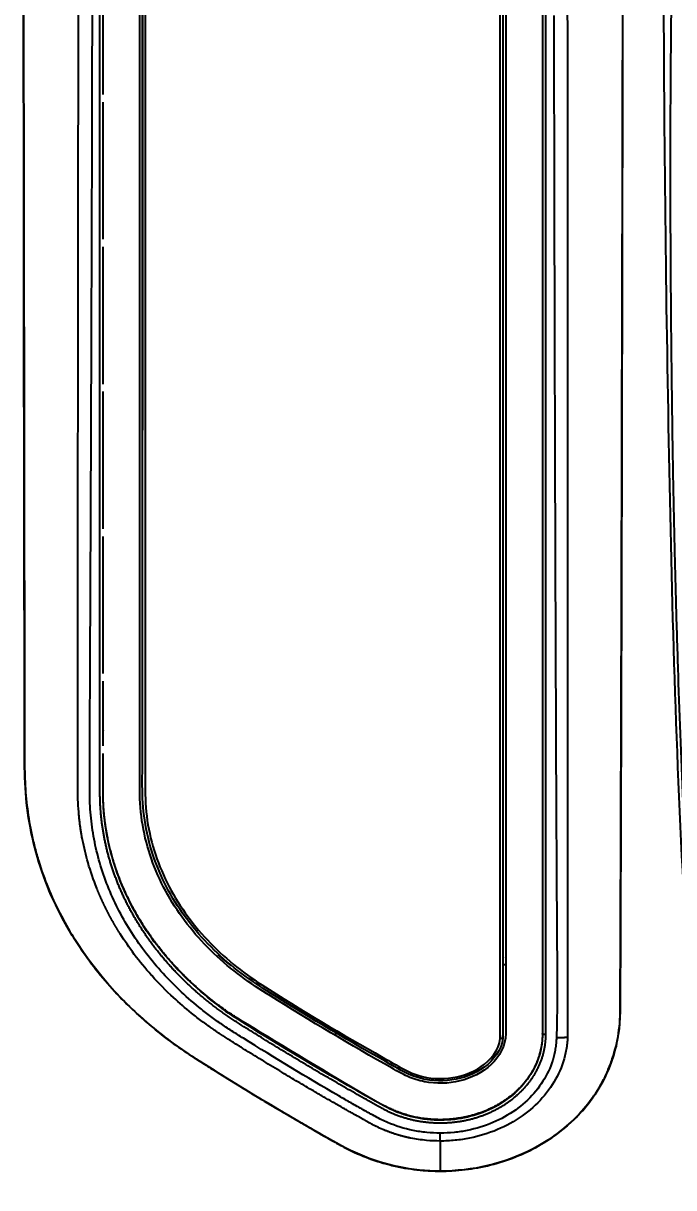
# Model space of a CAD drawing. Header units: millimetres. Extents: x 0 to 2520, y 0 to 1796.
# Drawn here: x 766.8 to 841.2, y 963.2 to 1096.3 of the extents above; entities that cross this region are included whole.
import ezdxf

# ---------------------------------------------------------------- set-up
doc = ezdxf.new("R2010")
doc.units = ezdxf.units.MM
doc.header["$LTSCALE"] = 50
doc.styles.add('style1', font='gbeitc.shx')
doc.styles.add('유형1', font='gbeitc.shx', dxfattribs={"height": 8})
doc.dimstyles.new('ISO-25', dxfattribs={"dimtxt": 2.5, "dimasz": 3, "dimexe": 1.25, "dimexo": 0.5, "dimgap": 1, "dimtad": 3, "dimtoh": 1, "dimdsep": 46, "dimtxsty": '유형1', "dimcen": 2.5, "dimclrd": 5, "dimclre": 5, "dimclrt": 5, "dimadec": 0, "dimazin": 0, "dimtfac": 1, "dimtmove": 0, "dimatfit": 3, "dimfxl": 1, "dimarcsym": 0})

# ---------------------------------------------------------------- blocks, each defined once
blk = doc.blocks.new('*D4')
at = {"color": 2, "linetype": 'Continuous', "lineweight": -2}
for p, q in [((766.88, 1089.08), (766.88, 1306.61)), ((1212.1, 1085.21), (1212.1, 1306.61)), ((778.88, 1304.11), (1200.1, 1304.11))]:
    blk.add_line(p, q, dxfattribs=at)
at = {"color": 2, "linetype": 'Continuous'}
for points in [[(778.88, 1306.11), (778.88, 1302.11), (766.88, 1304.11)], [(1200.1, 1306.11), (1200.1, 1302.11), (1212.1, 1304.11)]]:
    blk.add_solid(points, dxfattribs=at)
at = {"layer": 'Defpoints', "color": 0, "linetype": 'Continuous'}
for p in [(1212.1, 1304.11), (766.88, 1087.08), (1212.1, 1083.21)]:
    blk.add_point(p, dxfattribs=at)
at = {"color": 2, "linetype": 'Continuous', "insert": (989.49, 1313.11), "char_height": 16, "attachment_point": 5, "style": 'style1'}
blk.add_mtext('445.22', dxfattribs=at)

msp = doc.modelspace()

# ---------------------------------------------------------------- linework, layer by layer
at = {"color": 7, "linetype": 'Continuous'}
for p, q in [((821.366, 980.251), (821.366, 1203.946)), ((821.666, 1204.027), (821.666, 980.286)), ((826.533, 1203.552), (826.533, 980.7)), ((775.598, 1008.413), (775.598, 1187.622)), ((774.719, 1088.013), (774.749, 1099.36)), ((827.475, 1097.152), (827.525, 1074.598)), ((821.666, 1018.29), (821.682, 1018.29)), ((821.666, 1018.053), (821.782, 1018.053)), ((821.682, 1018.053), (821.682, 1018.29)), ((821.782, 1016.053), (821.666, 1016.053)), ((821.682, 1015.89), (821.666, 1015.89)), ((821.682, 1015.89), (821.682, 1016.053)), ((821.666, 989.508), (821.682, 989.498)), ((821.682, 988.688), (821.666, 988.698)), ((802.507, 980.979), (802.507, 980.71)), ((826.182, 980.755), (826.182, 980.809)), ((827.789, 980.699), (827.777, 980.329)), ((827.811, 981.422), (827.789, 980.699)), ((821.666, 980.286), (821.666, 980.285))]:
    msp.add_line(p, q, dxfattribs=at)
for centre, major_axis, ratio, start_param, end_param in [((821.682, 989.443), (-0.155, -0.257), 0.0953616, 4.5557451, 4.6619812), ((821.682, 988.633), (0.3, 0), 0.1822355, 0, 1.5707963), ((814.501, 969.71), (0.001, 1.5), 0.0001031, 3.8134481, 4.5291281)]:
    msp.add_ellipse(centre, major_axis=major_axis, ratio=ratio, start_param=start_param, end_param=end_param, dxfattribs=at)
for points, degree, knots in [([(814.5, 965.103), (811.32, 965.102), (808.171, 965.754), (803.854, 967.594), (802.509, 968.373), (799.808, 969.911), (798.462, 970.689), (794.441, 973.051), (791.782, 974.662), (786.503, 977.955), (783.881, 979.646), (776.79, 985.559), (772.822, 990.508), (768.999, 998.875), (768.057, 1001.883), (767.278, 1006.423), (767.111, 1007.948), (766.961, 1011.022), (766.988, 1012.572), (766.932, 1038.853), (766.898, 1063.588), (766.867, 1100.69), (766.905, 1113.058), (766.889, 1128.518), (766.882, 1131.609), (766.857, 1137.793), (766.833, 1140.892), (766.851, 1150.048), (766.933, 1156.011), (767.314, 1167.632), (767.506, 1173.428), (767.729, 1182.134), (767.794, 1185.037), (767.88, 1189.392), (767.916, 1190.843), (768.293, 1193.722), (768.607, 1195.152), (770.107, 1199.399), (771.73, 1201.997), (775.961, 1206.544), (778.489, 1208.419), (784.168, 1211.378), (787.246, 1212.287), (793.387, 1214.093), (796.471, 1214.962), (799.568, 1215.796)], 3, [0, 0, 0, 0, 0.03125, 0.03125, 0.046875, 0.046875, 0.0625, 0.0625, 0.09375, 0.09375, 0.125, 0.125, 0.1875, 0.1875, 0.21875, 0.21875, 0.234375, 0.234375, 0.25, 0.25, 0.5, 0.5, 0.625, 0.625, 0.65625, 0.65625, 0.6875, 0.6875, 0.75, 0.75, 0.8125, 0.8125, 0.84375, 0.84375, 0.859375, 0.859375, 0.875, 0.875, 0.90625, 0.90625, 0.9375, 0.9375, 0.96875, 0.96875, 1, 1, 1, 1]), ([(790.885, 1200.341), (795.994, 1201.949), (801.131, 1203.463), (808.885, 1205.565), (811.478, 1206.241), (814.728, 1207.047), (815.372, 1207.24), (816.708, 1207.396), (817.395, 1207.375), (819.386, 1207.011), (820.693, 1206.366), (821.838, 1204.698), (821.983, 1204.027), (821.982, 1202.691), (821.982, 1202.022), (821.982, 1200.017), (821.982, 1198.681), (821.982, 1194.671), (821.982, 1191.998), (821.982, 1183.978), (821.982, 1157.245), (821.982, 1087.74), (821.982, 1023.582), (821.982, 980.809)], 3, [0, 0, 0, 0, 0.0625, 0.0625, 0.09375, 0.09375, 0.1015625, 0.1015625, 0.109375, 0.109375, 0.125, 0.125, 0.1328125, 0.1328125, 0.140625, 0.140625, 0.15625, 0.15625, 0.1875, 0.1875, 0.25, 0.5, 1, 1, 1, 1]), ([(821.982, 980.809), (821.982, 979.455), (821.285, 978.183), (819.326, 976.346), (818.07, 975.731), (815.422, 975.086), (814.033, 975.055), (812.048, 975.435), (811.393, 975.632), (810.154, 976.185), (809.578, 976.535), (804.285, 979.502), (799.653, 982.267), (792.79, 986.532), (790.594, 988.086), (786.666, 991.833), (784.976, 993.911), (782.238, 998.544), (781.234, 1001.046), (780.391, 1004.95), (780.217, 1006.295), (780.121, 1008.981), (780.148, 1010.324), (780.149, 1033.155), (780.149, 1054.643), (780.149, 1097.619), (780.149, 1119.107), (780.149, 1151.339), (780.149, 1162.083), (780.149, 1175.513), (780.149, 1178.199), (780.149, 1182.228), (780.149, 1183.571), (780.149, 1186.257), (780.063, 1187.604), (780.37, 1190.277), (780.784, 1191.625), (782.02, 1194.046), (782.853, 1195.169), (785.755, 1198.1), (788.222, 1199.504), (790.885, 1200.341)], 3, [0, 0, 0, 0, 0.015625, 0.015625, 0.03125, 0.03125, 0.046875, 0.046875, 0.0546875, 0.0546875, 0.0625, 0.0625, 0.125, 0.125, 0.15625, 0.15625, 0.1875, 0.1875, 0.21875, 0.21875, 0.234375, 0.234375, 0.25, 0.25, 0.5, 0.5, 0.75, 0.75, 0.875, 0.875, 0.90625, 0.90625, 0.921875, 0.921875, 0.9375, 0.9375, 0.953125, 0.953125, 0.96875, 0.96875, 1, 1, 1, 1]), ([(821.666, 980.285), (821.487, 978.942), (820.626, 977.789), (818.438, 976.174), (817.147, 975.705), (814.48, 975.328), (813.097, 975.432), (810.53, 976.229), (809.371, 976.987), (803.474, 980.318), (798.811, 983.073), (791.968, 987.436), (789.81, 989.132), (786.072, 993.006), (784.441, 995.211), (781.969, 999.957), (781.102, 1002.541), (780.318, 1007.832), (780.465, 1010.502), (780.47, 1034.468), (780.466, 1055.771), (780.466, 1098.377), (780.466, 1119.681), (780.466, 1151.635), (780.466, 1162.287), (780.466, 1175.601), (780.466, 1178.264), (780.466, 1182.259), (780.466, 1183.59), (780.466, 1186.253), (780.379, 1187.586), (780.847, 1191.577), (782.194, 1194.061), (785.984, 1197.858), (788.383, 1199.22), (790.992, 1200.041)], 3, [0, 0, 0, 0, 0.015625, 0.015625, 0.03125, 0.03125, 0.046875, 0.046875, 0.0625, 0.0625, 0.125, 0.125, 0.15625, 0.15625, 0.1875, 0.1875, 0.21875, 0.21875, 0.25, 0.25, 0.5, 0.5, 0.75, 0.75, 0.875, 0.875, 0.90625, 0.90625, 0.921875, 0.921875, 0.9375, 0.9375, 0.96875, 0.96875, 1, 1, 1, 1]), ([(791.082, 1199.7), (788.49, 1198.884), (786.098, 1197.521), (782.356, 1193.714), (781.041, 1191.211), (780.687, 1187.24), (780.766, 1185.913), (780.766, 1183.262), (780.766, 1181.936), (780.766, 1177.96), (780.766, 1175.309), (780.766, 1162.054), (780.766, 1151.45), (780.766, 1119.638), (780.766, 1098.43), (780.766, 1065.832), (780.767, 1054.442), (780.767, 1043.052)], 3, [0, 0, 0, 0, 0.0492696, 0.0492696, 0.0985392, 0.0985392, 0.1231739, 0.1231739, 0.1478087, 0.1478087, 0.1970783, 0.1970783, 0.3941566, 0.3941566, 0.7883133, 0.7883133, 1, 1, 1, 1]), ([(766.847, 1146.151), (766.843, 1145.174), (766.836, 1143.223), (766.84, 1140.765), (766.849, 1138.79), (766.861, 1136.747), (766.879, 1132.883), (766.891, 1127.838), (766.897, 1120.368), (766.888, 1111.301), (766.862, 1094.445), (766.892, 1076.793), (766.921, 1058.448), (766.939, 1043.837), (766.956, 1030.487), (766.972, 1019.382), (766.987, 1013.83), (766.991, 1010.774), (767.034, 1009.053), (767.257, 1006.519), (767.679, 1003.998), (768.156, 1001.989), (769.024, 998.934), (770.853, 994.475), (774.279, 988.991), (777.866, 984.88), (781.089, 981.928), (783.583, 979.945), (785.708, 978.482), (787.419, 977.391), (789.21, 976.262), (791.535, 974.823), (795.147, 972.633), (798.705, 970.538), (801.52, 968.937), (802.812, 968.204), (803.649, 967.744), (805.154, 967.007), (806.866, 966.335), (808.674, 965.816), (810.507, 965.406), (812.492, 965.152), (814.566, 965.083), (816.657, 965.162), (819.199, 965.507), (822.056, 966.273), (824.797, 967.413), (828.116, 969.357), (830.983, 971.995), (832.82, 974.797), (833.659, 976.549), (834.374, 978.405), (834.847, 980.361), (835.029, 982.088), (835.066, 983.084), (835.065, 984.078), (835.072, 985.098), (835.076, 986.089), (835.078, 987.127), (835.084, 988.435), (835.097, 991.918), (835.123, 999.01), (835.158, 1009.505), (835.187, 1020.002), (835.211, 1028.803), (835.232, 1037.641), (835.256, 1048.48), (835.286, 1061.525), (835.321, 1075.363), (835.347, 1088.637), (835.362, 1101.333), (835.36, 1112.587), (835.364, 1119.986), (835.366, 1123.305)], 3, [0, 0, 0, 0, 0.0078735, 0.0157188, 0.0196351, 0.0236123, 0.0319887, 0.0503997, 0.0637868, 0.0914795, 0.1225996, 0.1980116, 0.2320436, 0.268687, 0.3143572, 0.3383506, 0.3571154, 0.3585692, 0.3626917, 0.3708137, 0.3788081, 0.3830174, 0.3872432, 0.4040869, 0.4211569, 0.4384638, 0.4472646, 0.4558674, 0.4637518, 0.4677366, 0.4719827, 0.4805575, 0.4894525, 0.5055161, 0.5133371, 0.5151641, 0.5173096, 0.5209171, 0.528459, 0.531861, 0.5358363, 0.5433518, 0.5476881, 0.5522823, 0.5599346, 0.5679788, 0.575683, 0.5834185, 0.5984426, 0.6060868, 0.6099435, 0.6138807, 0.6219116, 0.6258599, 0.627694, 0.6298511, 0.6337692, 0.6358187, 0.6377436, 0.6420382, 0.6462299, 0.6654785, 0.6985109, 0.7298086, 0.7490686, 0.7685908, 0.8001862, 0.8353838, 0.8724656, 0.9103831, 0.941086, 0.9735699, 1, 1, 1, 1]), ([(835.366, 1123.558), (835.338, 1095.202), (835.298, 1066.846), (835.201, 1024.312), (835.162, 1010.134), (835.099, 992.411), (835.086, 988.867), (835.065, 983.55), (835.082, 981.776), (834.384, 978.3), (833.746, 976.552), (831.103, 971.827), (828.276, 969.28), (821.799, 965.938), (818.168, 965.104), (814.5, 965.103)], 3, [0, 0, 0, 0, 0.5, 0.5, 0.75, 0.75, 0.8125, 0.8125, 0.84375, 0.84375, 0.875, 0.875, 0.9375, 0.9375, 1, 1, 1, 1]), ([(841.065, 1109.522), (841.06, 1109.256), (841.048, 1108.568), (841.016, 1106.73), (840.993, 1105.347), (840.957, 1103.021), (840.936, 1101.609), (840.912, 1099.839), (840.908, 1099.485), (840.899, 1098.777), (840.894, 1098.422), (840.885, 1097.712), (840.881, 1097.356), (840.873, 1096.643), (840.869, 1096.287), (840.862, 1095.572), (840.858, 1095.214), (840.851, 1094.497), (840.848, 1094.139), (840.838, 1093.061), (840.832, 1092.34), (840.816, 1090.172), (840.807, 1088.72), (840.794, 1085.8), (840.789, 1084.333), (840.78, 1079.913), (840.783, 1076.941), (840.811, 1067.96), (840.858, 1061.887), (840.968, 1052.707), (841.012, 1049.635), (841.105, 1044.123), (841.164, 1041.04), (841.247, 1037.299), (841.292, 1035.369), (841.324, 1034.078), (841.357, 1032.788), (841.374, 1032.144), (841.409, 1030.854), (841.426, 1030.209), (841.516, 1026.985), (841.593, 1024.406), (841.845, 1016.668), (842.039, 1011.512), (842.491, 1001.201), (842.748, 996.045), (843.371, 985.744), (843.736, 980.595), (844.623, 970.312), (845.145, 965.178), (846.079, 957.493), (846.416, 954.934), (847.147, 949.826), (847.541, 947.276), (848.812, 939.64), (849.779, 934.569), (851.966, 924.481), (853.186, 919.466), (857.241, 904.525), (860.473, 894.705), (868.085, 875.517), (872.466, 866.149), (879.967, 852.605), (882.622, 848.176), (888.247, 839.522), (891.217, 835.297), (899.032, 825.024), (905.747, 817.16), (914.874, 808.054), (920.571, 802.816), (924.507, 799.487), (930.516, 794.62), (934.66, 791.544), (943.202, 785.771), (947.601, 783.073), (956.63, 778.095), (961.26, 775.814), (968.356, 772.742), (970.747, 771.776), (975.573, 769.964), (978.009, 769.117), (985.374, 766.763), (990.363, 765.438), (1005.492, 762.229), (1015.797, 761.112), (1026.109, 761.111)], 3, [0, 0, 0, 0, 0.0024231, 0.0061591, 0.0127523, 0.0127523, 0.0230814, 0.0230814, 0.0256637, 0.0256637, 0.028246, 0.028246, 0.0308283, 0.0308283, 0.0334106, 0.0334106, 0.0359929, 0.0359929, 0.0385752, 0.0385752, 0.0437397, 0.0437397, 0.0540689, 0.0540689, 0.064398, 0.064398, 0.0850563, 0.0850563, 0.126373, 0.126373, 0.1470313, 0.1470313, 0.1633507, 0.1676896, 0.1720285, 0.1763674, 0.1763674, 0.1807063, 0.1807063, 0.1850452, 0.1850452, 0.2024009, 0.2024009, 0.2371122, 0.2371122, 0.2718234, 0.2718234, 0.3065347, 0.3065347, 0.341246, 0.341246, 0.3586016, 0.3586016, 0.3759573, 0.3759573, 0.4106686, 0.4106686, 0.4453798, 0.4453798, 0.5148024, 0.5148024, 0.584225, 0.584225, 0.6189362, 0.6189362, 0.6536475, 0.6536475, 0.705762, 0.7230701, 0.7403782, 0.7576863, 0.7576863, 0.7923026, 0.7923026, 0.8269188, 0.8269188, 0.861535, 0.861535, 0.8788432, 0.8788432, 0.8961513, 0.8961513, 0.9307675, 0.9307675, 1, 1, 1, 1]), ([(840.01, 1101.129), (840.067, 1083.036), (840.278, 1064.946), (840.981, 1028.769), (841.496, 1010.669), (843.58, 974.673), (845.266, 956.784), (851.736, 921.535), (856.417, 904.158), (866.269, 878.574), (870.04, 870.129), (878.458, 853.915), (883.125, 846.088), (893.476, 831.053), (899.201, 823.793), (911.54, 810.214), (918.12, 803.921), (932.133, 792.368), (939.564, 787.107), (955.379, 777.737), (963.7, 773.684), (980.74, 767.169), (989.522, 764.66), (1007.64, 761.223), (1016.857, 760.326), (1026.109, 760.326)], 3, [0, 0, 0, 0, 0.125, 0.125, 0.25, 0.25, 0.375, 0.375, 0.5, 0.5, 0.5625, 0.5625, 0.625, 0.625, 0.6875, 0.6875, 0.75, 0.75, 0.8125, 0.8125, 0.875, 0.875, 0.9375, 0.9375, 1, 1, 1, 1]), ([(773.131, 1088.174), (773.131, 1088.332), (773.133, 1090.343), (773.137, 1094.127), (773.142, 1097.752), (773.144, 1099.526)], 3, [0, 0, 0, 0, 0.0418881, 0.5311991, 1, 1, 1, 1]), ([(780.449, 1097.89), (780.449, 1084.623), (780.449, 1071.356), (780.449, 1055.32), (780.449, 1052.55), (780.449, 1049.78)], 3, [0, 0, 0, 0, 0.8272795, 0.8272795, 1, 1, 1, 1]), ([(773.093, 1054.105), (773.093, 1054.224), (773.094, 1055.632), (773.097, 1058.263), (773.101, 1061.93), (773.104, 1064.308), (773.105, 1065.463)], 3, [0, 0, 0, 0, 0.0314125, 0.3718444, 0.6947141, 1, 1, 1, 1]), ([(780.767, 1043.052), (780.768, 1033.234), (780.768, 1023.416), (780.766, 1013.533), (780.766, 1013.468), (780.766, 1013.403)], 3, [0, 0, 0, 0, 0.9934281, 0.9934281, 1, 1, 1, 1]), ([(773.069, 1020.024), (773.069, 1020.104), (773.069, 1021.897), (773.071, 1025.684), (773.073, 1029.392), (773.074, 1031.386)], 3, [0, 0, 0, 0, 0.0209457, 0.4735368, 1, 1, 1, 1]), ([(773.068, 1014.344), (773.068, 1014.57), (773.068, 1015.118), (773.068, 1015.835), (773.068, 1016.556), (773.068, 1016.955), (773.068, 1017.184)], 3, [0, 0, 0, 0, 0.239152, 0.5785712, 0.7574451, 1, 1, 1, 1]), ([(773.068, 1013.633), (773.068, 1013.668), (773.068, 1013.74), (773.068, 1013.864), (773.068, 1014.065), (773.068, 1014.231), (773.068, 1014.344)], 3, [0, 0, 0, 0, 0.1508256, 0.303015, 0.5218957, 1, 1, 1, 1]), ([(773.069, 1011.497), (773.069, 1011.567), (773.069, 1011.832), (773.069, 1012.307), (773.069, 1012.712), (773.069, 1012.921)], 3, [0, 0, 0, 0, 0.1466888, 0.5588063, 1, 1, 1, 1]), ([(780.766, 1013.403), (780.766, 1012.143), (780.767, 1010.882), (780.762, 1008.296), (780.775, 1006.971), (781.277, 1002.996), (782.094, 1000.414), (784.467, 995.669), (786.055, 993.455), (789.713, 989.563), (791.83, 987.846), (798.597, 983.472), (803.236, 980.752), (808.502, 977.767), (809.089, 977.439), (810.261, 976.779), (810.85, 976.439), (812.735, 975.741), (814.101, 975.581), (816.757, 975.853), (818.062, 976.276), (820.275, 977.796), (821.182, 978.922), (821.366, 980.251)], 3, [0, 0, 0, 0, 0.0596201, 0.0596201, 0.1223121, 0.1223121, 0.2476961, 0.2476961, 0.3730801, 0.3730801, 0.498464, 0.498464, 0.749232, 0.749232, 0.780578, 0.780578, 0.811924, 0.811924, 0.874616, 0.874616, 0.937308, 0.937308, 1, 1, 1, 1]), ([(773.069, 1008.644), (773.069, 1008.721), (773.069, 1008.873), (773.069, 1009.102), (773.069, 1009.331), (773.07, 1009.535), (773.07, 1009.72), (773.07, 1009.89), (773.07, 1010.009), (773.07, 1010.072)], 3, [0, 0, 0, 0, 0.1606193, 0.3211064, 0.4815084, 0.641872, 0.7495992, 0.8689664, 1, 1, 1, 1]), ([(773.096, 1007.217), (773.095, 1007.241), (773.093, 1007.284), (773.091, 1007.341), (773.089, 1007.381), (773.087, 1007.429), (773.085, 1007.49), (773.082, 1007.57), (773.08, 1007.65), (773.078, 1007.731), (773.076, 1007.813), (773.075, 1007.895), (773.073, 1007.978), (773.072, 1008.061), (773.071, 1008.145), (773.07, 1008.229), (773.07, 1008.314), (773.07, 1008.399), (773.069, 1008.483), (773.069, 1008.565), (773.069, 1008.618), (773.069, 1008.644)], 3, [0, 0, 0, 0, 0.0511201, 0.0907527, 0.1188935, 0.1355394, 0.1911834, 0.2472108, 0.303621, 0.3604131, 0.4175861, 0.4751386, 0.5330694, 0.5913768, 0.6500591, 0.7091145, 0.7685408, 0.8283359, 0.8884972, 0.9442547, 1, 1, 1, 1]), ([(791.562, 981.914), (789.728, 983.071), (788.062, 984.39), (786.389, 985.715), (784.914, 987.182), (783.434, 988.654), (782.164, 990.257), (780.891, 991.866), (779.852, 993.578), (778.811, 995.295), (778.015, 997.102), (777.217, 998.914), (776.679, 1000.783), (776.142, 1002.655), (775.598, 1006.487), (775.598, 1008.413)], 2, [0, 0, 0, 0.125, 0.125, 0.25, 0.25, 0.375, 0.375, 0.5, 0.5, 0.625, 0.625, 0.75, 0.75, 0.875, 1, 1, 1]), ([(791.772, 982.204), (789.361, 983.725), (784.899, 987.252), (779.802, 993.693), (776.652, 1000.918), (775.949, 1005.976), (775.949, 1008.468)], 3, [0, 0, 0, 0, 0.2490678, 0.5028763, 0.755127, 1, 1, 1, 1]), ([(773.601, 1002.963), (773.597, 1002.983), (773.59, 1003.022), (773.579, 1003.081), (773.556, 1003.203), (773.522, 1003.385), (773.481, 1003.626), (773.442, 1003.859), (773.406, 1004.085), (773.374, 1004.304), (773.344, 1004.516), (773.316, 1004.72), (773.291, 1004.917), (773.268, 1005.107), (773.247, 1005.289), (773.228, 1005.464), (773.211, 1005.631), (773.201, 1005.74), (773.196, 1005.793)], 3, [0, 0, 0, 0, 0.021047, 0.042029, 0.0629461, 0.1510126, 0.2364032, 0.3191215, 0.3991714, 0.4765559, 0.5512782, 0.6233411, 0.6927472, 0.7594987, 0.8235979, 0.8850467, 0.9438469, 1, 1, 1, 1]), ([(775.232, 997.435), (774.875, 998.391), (774.202, 1000.197), (773.793, 1002.078), (773.601, 1002.963)], 3, [0, 0, 0, 0, 0.5297328, 1, 1, 1, 1]), ([(777.909, 992.204), (777.894, 992.228), (777.864, 992.276), (777.819, 992.348), (777.774, 992.421), (777.729, 992.493), (777.685, 992.565), (777.641, 992.637), (777.597, 992.709), (777.554, 992.781), (777.51, 992.853), (777.467, 992.925), (777.425, 992.996), (777.382, 993.068), (777.34, 993.14), (777.299, 993.211), (777.257, 993.283), (777.216, 993.354), (777.175, 993.426), (777.134, 993.497), (777.094, 993.568), (777.053, 993.64), (777.013, 993.711), (776.974, 993.782), (776.934, 993.853), (776.895, 993.924), (776.857, 993.995), (776.818, 994.065), (776.78, 994.136), (776.742, 994.207), (776.704, 994.277), (776.666, 994.348), (776.629, 994.418), (776.592, 994.489), (776.555, 994.559), (776.519, 994.629), (776.482, 994.699), (776.446, 994.769), (776.411, 994.839), (776.375, 994.909), (776.34, 994.979), (776.305, 995.049), (776.27, 995.119), (776.236, 995.188), (776.202, 995.258), (776.168, 995.327), (776.134, 995.396), (776.1, 995.466), (776.067, 995.535), (776.034, 995.604), (776.001, 995.673), (775.969, 995.742), (775.937, 995.811), (775.905, 995.879), (775.873, 995.948), (775.841, 996.017), (775.81, 996.085), (775.779, 996.153), (775.748, 996.222), (775.717, 996.29), (775.687, 996.358), (775.657, 996.426), (775.627, 996.494), (775.597, 996.562), (775.568, 996.629), (775.539, 996.697), (775.51, 996.765), (775.481, 996.832), (775.452, 996.899), (775.424, 996.967), (775.396, 997.034), (775.368, 997.101), (775.34, 997.168), (775.313, 997.235), (775.286, 997.301), (775.259, 997.368), (775.241, 997.412), (775.232, 997.435)], 3, [0, 0, 0, 0, 0.0145013, 0.0289699, 0.043406, 0.0578095, 0.0721805, 0.0865191, 0.1008253, 0.1150991, 0.1293407, 0.1435499, 0.157727, 0.1718719, 0.1859847, 0.2000654, 0.214114, 0.2281307, 0.2421155, 0.2560683, 0.2699893, 0.2838785, 0.2977359, 0.3115616, 0.3253556, 0.339118, 0.3528488, 0.366548, 0.3802158, 0.393852, 0.4074569, 0.4210304, 0.4345725, 0.4480833, 0.4615629, 0.4750113, 0.4884285, 0.5018145, 0.5151695, 0.5284934, 0.5417863, 0.5550483, 0.5682793, 0.5814794, 0.5946487, 0.6077871, 0.6208948, 0.6339717, 0.6470179, 0.6600335, 0.6730185, 0.6859728, 0.6988967, 0.71179, 0.7246528, 0.7374853, 0.7502873, 0.763059, 0.7758003, 0.7885114, 0.8011922, 0.8138428, 0.8264632, 0.8390534, 0.8516136, 0.8641437, 0.8766438, 0.8891138, 0.9015539, 0.9139641, 0.9263443, 0.9386948, 0.9510153, 0.9633061, 0.9755671, 0.9877984, 1, 1, 1, 1]), ([(781.551, 987.405), (781.523, 987.437), (780.814, 988.227), (779.524, 989.776), (778.435, 991.414), (777.909, 992.204)], 3, [0, 0, 0, 0, 0.0212017, 0.5275866, 1, 1, 1, 1]), ([(821.682, 980.864), (821.682, 981.061), (821.682, 981.257), (821.682, 982.24), (821.682, 983.027), (821.682, 985.438), (821.682, 987.063), (821.682, 988.688)], 3, [0, 0, 0, 0, 0.0754028, 0.0754028, 0.377014, 0.377014, 1, 1, 1, 1]), ([(786.052, 983.154), (785.359, 983.731), (783.77, 985.056), (782.351, 986.558), (781.551, 987.405)], 3, [0, 0, 0, 0, 0.4359392, 1, 1, 1, 1]), ([(788.584, 981.266), (788.57, 981.276), (788.542, 981.295), (788.499, 981.325), (788.449, 981.359), (788.387, 981.402), (788.314, 981.453), (788.228, 981.514), (788.13, 981.583), (788.02, 981.661), (787.898, 981.748), (787.764, 981.845), (787.618, 981.951), (787.461, 982.066), (787.353, 982.147), (787.296, 982.189)], 3, [0, 0, 0, 0, 0.0325208, 0.0629644, 0.1005494, 0.1476784, 0.2043448, 0.2705412, 0.3462591, 0.4314895, 0.5262229, 0.6304498, 0.7441607, 0.8673468, 1, 1, 1, 1]), ([(789.913, 980.387), (789.886, 980.403), (789.832, 980.438), (789.751, 980.49), (789.667, 980.544), (789.582, 980.599), (789.448, 980.686), (789.274, 980.8), (789.069, 980.937), (788.887, 981.059), (788.727, 981.167), (788.629, 981.235), (788.584, 981.266)], 3, [0, 0, 0, 0, 0.0592982, 0.1200787, 0.1823404, 0.2460829, 0.3113063, 0.4831278, 0.6378022, 0.7754544, 0.896169, 1, 1, 1, 1]), ([(791.265, 979.537), (791.085, 979.65), (790.833, 979.807), (790.521, 980.003), (790.323, 980.127), (790.123, 980.253), (789.985, 980.341), (789.913, 980.387)], 3, [0, 0, 0, 0, 0.4003911, 0.5570936, 0.6920129, 0.8396037, 1, 1, 1, 1]), ([(802.261, 972.949), (802.18, 972.996), (802.017, 973.09), (801.777, 973.228), (801.541, 973.364), (801.31, 973.497), (801.085, 973.628), (800.864, 973.756), (800.648, 973.881), (800.437, 974.004), (799.703, 974.431), (798.445, 975.17), (796.56, 976.292), (794.594, 977.48), (793.059, 978.422), (792.076, 979.032), (791.647, 979.298), (791.385, 979.462), (791.265, 979.537)], 3, [0, 0, 0, 0, 0.0220943, 0.0437504, 0.0649684, 0.0857485, 0.1060909, 0.1259956, 0.1454629, 0.1644929, 0.1830856, 0.3442031, 0.5059025, 0.6963703, 0.881822, 0.9275953, 0.9669866, 1, 1, 1, 1]), ([(821.666, 980.285), (821.665, 980.279), (821.658, 980.273), (821.634, 980.263), (821.617, 980.259), (821.574, 980.252), (821.548, 980.25), (821.49, 980.248), (821.458, 980.247), (821.409, 980.249), (821.392, 980.25), (821.372, 980.251), (821.369, 980.251), (821.366, 980.251)], 3, [0, 0, 0, 0, 0.2176815, 0.2176815, 0.4353495, 0.4353495, 0.6532289, 0.6532289, 0.8715569, 0.8715569, 0.9795357, 0.9795357, 1, 1, 1, 1]), ([(827.777, 980.329), (827.775, 980.273), (827.771, 980.163), (827.765, 980.052), (827.762, 979.999)], 3, [0, 0, 0, 0, 0.5113038, 1, 1, 1, 1]), ([(826.283, 978.646), (826.204, 978.324), (825.665, 976.682), (823.992, 974.326), (821.636, 972.431), (818.765, 971.131), (815.585, 970.521), (812.329, 970.645), (809.227, 971.493), (807.868, 972.249)], 2, [0, 0, 0, 0.0333161, 0.1714138, 0.3095115, 0.4476092, 0.5857069, 0.7238046, 0.8619023, 1, 1, 1]), ([(825.938, 978.755), (825.898, 978.591), (825.616, 977.58), (824.749, 975.797), (822.785, 973.642), (820.22, 972.04), (817.245, 971.082), (814.169, 970.809), (810.983, 971.245), (809.003, 972.026), (808.061, 972.55)], 3, [0, 0, 0, 0, 0.026196, 0.1623666, 0.2988482, 0.4474757, 0.5787204, 0.7148909, 0.8513725, 1, 1, 1, 1]), ([(803.658, 972.152), (803.577, 972.198), (803.411, 972.292), (803.153, 972.439), (802.877, 972.597), (802.584, 972.764), (802.377, 972.883), (802.268, 972.946), (802.261, 972.949)], 3, [0, 0, 0, 0, 0.1721313, 0.3569309, 0.5543691, 0.7643984, 0.9869513, 1, 1, 1, 1]), ([(805.698, 972.102), (805.465, 972.232), (805.233, 972.363), (804.769, 972.625), (804.538, 972.757), (804.307, 972.889)], 3, [0, 0, 0, 0, 0.5003907, 0.5003907, 1, 1, 1, 1]), ([(805.06, 971.361), (805.05, 971.367), (804.97, 971.412), (804.79, 971.513), (804.49, 971.681), (804.103, 971.899), (803.816, 972.062), (803.658, 972.152)], 3, [0, 0, 0, 0, 0.0210466, 0.1715735, 0.3848477, 0.6610258, 1, 1, 1, 1]), ([(806.473, 970.569), (806.455, 970.579), (806.417, 970.601), (806.319, 970.655), (806.209, 970.717), (806.088, 970.785), (805.993, 970.838), (805.894, 970.894), (805.789, 970.952), (805.68, 971.013), (805.566, 971.077), (805.446, 971.144), (805.322, 971.214), (805.193, 971.286), (805.105, 971.336), (805.06, 971.361)], 3, [0, 0, 0, 0, 0.0392104, 0.0812791, 0.2074884, 0.2714852, 0.3385883, 0.4090888, 0.4829973, 0.5603342, 0.6411309, 0.7254308, 0.8132911, 0.9047844, 1, 1, 1, 1]), ([(807.197, 970.19), (807.189, 970.194), (807.075, 970.25), (806.885, 970.346), (806.681, 970.455), (806.553, 970.525), (806.501, 970.554), (806.473, 970.569)], 3, [0, 0, 0, 0, 0.0313831, 0.4655711, 0.7825265, 0.8828045, 1, 1, 1, 1]), ([(811.13, 968.869), (811.11, 968.873), (811.069, 968.881), (811.007, 968.894), (810.945, 968.907), (810.884, 968.92), (810.822, 968.934), (810.759, 968.948), (810.697, 968.962), (810.635, 968.976), (810.572, 968.991), (810.509, 969.006), (810.446, 969.021), (810.383, 969.036), (810.32, 969.052), (810.257, 969.068), (810.193, 969.085), (810.13, 969.102), (810.066, 969.119), (810.002, 969.136), (809.938, 969.154), (809.874, 969.172), (809.809, 969.19), (809.745, 969.208), (809.68, 969.227), (809.616, 969.247), (809.551, 969.266), (809.45, 969.297), (809.315, 969.34), (809.148, 969.394), (808.989, 969.448), (808.836, 969.502), (808.689, 969.555), (808.549, 969.607), (808.416, 969.658), (808.289, 969.708), (808.169, 969.756), (808.054, 969.803), (807.98, 969.835), (807.944, 969.85)], 3, [0, 0, 0, 0, 0.0187248, 0.0375159, 0.0563734, 0.0752969, 0.0942863, 0.1133415, 0.1324623, 0.1516484, 0.1708998, 0.1902162, 0.2095974, 0.2290433, 0.2485536, 0.2681281, 0.2877667, 0.3074692, 0.3272352, 0.3470647, 0.3669575, 0.3869132, 0.4069317, 0.4270127, 0.4471561, 0.4673615, 0.4876289, 0.5079578, 0.5623632, 0.6148194, 0.6653307, 0.7139017, 0.7605374, 0.8052428, 0.8480231, 0.8888837, 0.9278298, 0.9648668, 1, 1, 1, 1]), ([(814.5, 968.536), (813.97, 968.548), (812.839, 968.574), (811.723, 968.767), (811.13, 968.869)], 3, [0, 0, 0, 0, 0.4680106, 1, 1, 1, 1]), ([(814.501, 969.437), (813.982, 969.437), (812.939, 969.488), (811.909, 969.642), (811.399, 969.745)], 3, [0, 0, 0, 0, 0.4967011, 1, 1, 1, 1]), ([(817.854, 968.866), (817.305, 968.756), (816.748, 968.674), (815.629, 968.563), (815.068, 968.535), (814.5, 968.536)], 3, [0, 0, 0, 0, 0.5, 0.5, 1, 1, 1, 1]), ([(817.587, 969.742), (817.088, 969.642), (816.064, 969.489), (815.026, 969.436), (814.501, 969.437)], 3, [0, 0, 0, 0, 0.4939553, 1, 1, 1, 1]), ([(814.5, 968.536), (814.5, 967.638), (814.5, 966.273), (814.5, 965.41), (814.5, 965.103)], 3, [0, 0, 0, 0, 0.5452288, 1, 1, 1, 1])]:
    msp.add_open_spline(points, degree=degree, knots=knots, dxfattribs=at)
for points, degree in [([(826.182, 1200.991), (826.182, 1127.579), (826.182, 1054.167), (826.182, 980.755)], 3), ([(775.949, 1088.112), (775.949, 1093.333), (775.949, 1098.555), (775.949, 1103.776)], 3), ([(829.025, 1097.3), (829.03, 1089.78), (829.035, 1082.259), (829.04, 1074.736)], 3), ([(773.105, 1065.463), (773.113, 1073.034), (773.122, 1080.604), (773.131, 1088.174)], 3), ([(774.65, 1065.315), (774.675, 1072.881), (774.698, 1080.447), (774.719, 1088.013)], 3), ([(775.949, 1071.574), (775.949, 1076.797), (775.949, 1082.019), (775.949, 1087.241)], 3), ([(827.525, 1074.598), (827.534, 1070.837), (827.543, 1067.076), (827.552, 1063.315)], 3), ([(829.04, 1074.736), (829.042, 1070.974), (829.045, 1067.211), (829.047, 1063.449)], 3), ([(775.949, 1055.037), (775.949, 1060.259), (775.949, 1065.481), (775.949, 1070.704)], 3), ([(774.61, 1053.965), (774.624, 1057.748), (774.637, 1061.532), (774.65, 1065.315)], 3), ([(827.552, 1063.315), (827.561, 1059.554), (827.571, 1055.793), (827.582, 1052.032)], 3), ([(829.047, 1063.449), (829.049, 1059.686), (829.051, 1055.923), (829.052, 1052.159)], 3), ([(773.082, 1042.746), (773.086, 1046.533), (773.089, 1050.319), (773.093, 1054.105)], 3), ([(774.566, 1042.614), (774.581, 1046.398), (774.596, 1050.181), (774.61, 1053.965)], 3), ([(775.949, 1038.496), (775.949, 1043.719), (775.949, 1048.941), (775.949, 1054.163)], 3), ([(827.582, 1052.032), (827.603, 1044.506), (827.627, 1036.981), (827.654, 1029.456)], 3), ([(829.052, 1052.159), (829.056, 1044.631), (829.059, 1037.102), (829.062, 1029.57)], 3), ([(773.074, 1031.386), (773.077, 1035.172), (773.08, 1038.959), (773.082, 1042.746)], 3), ([(774.517, 1031.263), (774.534, 1035.047), (774.55, 1038.83), (774.566, 1042.614)], 3), ([(775.949, 1021.959), (775.949, 1027.181), (775.949, 1032.403), (775.949, 1037.625)], 3), ([(774.464, 1019.912), (774.483, 1023.695), (774.5, 1027.479), (774.517, 1031.263)], 3), ([(827.654, 1029.456), (827.682, 1021.928), (827.713, 1014.401), (827.749, 1006.874)], 3), ([(829.062, 1029.57), (829.061, 1022.037), (829.061, 1014.503), (829.061, 1006.97)], 3), ([(775.949, 1013.69), (775.949, 1016.156), (775.949, 1018.622), (775.949, 1021.088)], 3), ([(773.068, 1017.184), (773.068, 1018.131), (773.069, 1019.078), (773.069, 1020.024)], 3), ([(774.45, 1017.074), (774.455, 1018.02), (774.459, 1018.966), (774.464, 1019.912)], 3), ([(774.435, 1014.237), (774.44, 1015.182), (774.445, 1016.128), (774.45, 1017.074)], 3), ([(775.949, 1015.458), (775.949, 1015.43), (775.949, 1015.403)], 2), ([(774.432, 1013.527), (774.433, 1013.764), (774.434, 1014), (774.435, 1014.237)], 3), ([(773.069, 1012.921), (773.069, 1013.158), (773.068, 1013.396), (773.068, 1013.633)], 3), ([(774.427, 1011.397), (774.427, 1011.87), (774.428, 1012.344), (774.429, 1012.817)], 3), ([(774.429, 1012.817), (774.43, 1013.054), (774.431, 1013.29), (774.432, 1013.527)], 3), ([(775.949, 1009.123), (775.949, 1010.355), (775.949, 1011.587), (775.949, 1012.819)], 3), ([(773.07, 1010.072), (773.07, 1010.547), (773.069, 1011.022), (773.069, 1011.497)], 3), ([(774.429, 1009.973), (774.428, 1010.448), (774.427, 1010.922), (774.427, 1011.397)], 3), ([(774.436, 1008.547), (774.433, 1009.022), (774.431, 1009.498), (774.429, 1009.973)], 3), ([(774.46, 1007.155), (774.441, 1007.618), (774.438, 1008.083), (774.436, 1008.547)], 3), ([(775.949, 1008.468), (775.949, 1008.686), (775.949, 1008.904), (775.949, 1009.123)], 3), ([(773.196, 1005.793), (773.162, 1006.268), (773.129, 1006.742), (773.096, 1007.217)], 3), ([(774.549, 1005.778), (774.509, 1006.237), (774.479, 1006.695), (774.46, 1007.155)], 3), ([(827.749, 1006.874), (827.768, 1003.11), (827.788, 999.347), (827.809, 995.583)], 3), ([(829.061, 1006.97), (829.058, 1003.203), (829.056, 999.436), (829.053, 995.669)], 3), ([(774.929, 1003.042), (774.758, 1003.949), (774.631, 1004.862), (774.549, 1005.778)], 3), ([(776.482, 997.692), (775.791, 999.436), (775.271, 1001.227), (774.929, 1003.042)], 3), ([(779.051, 992.621), (778.033, 994.249), (777.173, 995.947), (776.482, 997.692)], 3), ([(827.809, 995.583), (827.82, 993.703), (827.832, 991.822), (827.844, 989.941)], 3), ([(829.053, 995.669), (829.051, 993.786), (829.048, 991.904), (829.046, 990.021)], 3), ([(782.562, 987.961), (781.247, 989.432), (780.07, 990.992), (779.051, 992.621)], 3), ([(827.844, 989.941), (827.846, 989.471), (827.849, 989.001), (827.853, 988.531)], 3), ([(829.046, 990.021), (829.045, 989.55), (829.044, 989.08), (829.044, 988.609)], 3), ([(789.063, 989.803), (789.576, 989.387), (790.089, 988.971), (790.602, 988.555)], 3), ([(821.666, 988.735), (821.671, 988.719), (821.677, 988.704), (821.682, 988.688)], 3), ([(829.044, 988.609), (829.043, 988.374), (829.043, 988.138), (829.042, 987.903)], 3), ([(786.913, 983.826), (785.336, 985.105), (783.879, 986.488), (782.562, 987.961)], 3), ([(827.853, 988.531), (827.854, 988.296), (827.856, 988.06), (827.857, 987.825)], 3), ([(827.857, 987.825), (827.859, 987.59), (827.86, 987.354), (827.862, 987.119)], 3), ([(829.042, 987.903), (829.042, 987.668), (829.042, 987.432), (829.041, 987.196)], 3), ([(827.862, 987.119), (827.868, 986.175), (827.867, 985.231), (827.86, 984.287)], 3), ([(829.041, 987.196), (829.04, 986.247), (829.038, 985.299), (829.037, 984.35)], 3), ([(788.119, 982.886), (787.71, 983.193), (787.308, 983.506), (786.913, 983.826)], 3), ([(827.86, 984.287), (827.852, 983.331), (827.836, 982.376), (827.811, 981.422)], 3), ([(829.037, 984.35), (829.039, 983.393), (829.041, 982.435), (829.044, 981.477)], 3), ([(787.296, 982.189), (786.881, 982.51), (786.467, 982.832), (786.052, 983.154)], 3), ([(789.367, 981.986), (788.944, 982.279), (788.528, 982.579), (788.119, 982.886)], 3), ([(790.653, 981.126), (790.218, 981.406), (789.789, 981.693), (789.367, 981.986)], 3), ([(808.061, 972.55), (802.519, 975.631), (797.087, 978.852), (791.772, 982.204)], 3), ([(791.992, 980.279), (791.545, 980.56), (791.097, 980.841), (790.653, 981.126)], 3), ([(807.868, 972.249), (799.566, 976.865), (791.562, 981.914)], 2), ([(802.707, 980.881), (802.972, 980.724), (803.237, 980.568), (803.503, 980.413)], 3), ([(821.639, 980.29), (821.667, 980.479), (821.682, 980.671), (821.682, 980.864)], 3), ([(826.182, 980.755), (826.182, 980.083), (826.1, 979.412), (825.938, 978.755)], 3), ([(826.533, 980.7), (826.533, 979.659), (826.283, 978.646)], 2), ([(829.044, 981.477), (829.045, 981.236), (829.045, 980.995), (829.046, 980.754)], 3), ([(829.046, 980.754), (829.047, 980.631), (829.048, 980.508), (829.049, 980.386)], 3), ([(802.919, 973.687), (799.225, 975.822), (795.582, 978.02), (791.992, 980.279)], 3), ([(827.699, 979.356), (827.671, 979.142), (827.636, 978.929), (827.593, 978.717)], 3), ([(827.762, 979.999), (827.749, 979.784), (827.728, 979.57), (827.699, 979.356)], 3), ([(828.953, 979.322), (828.919, 979.088), (828.877, 978.855), (828.827, 978.622)], 3), ([(829.03, 980.027), (829.012, 979.792), (828.987, 979.556), (828.953, 979.322)], 3), ([(829.049, 980.386), (829.043, 980.266), (829.037, 980.147), (829.03, 980.027)], 3), ([(827.593, 978.717), (827.42, 977.867), (827.13, 977.033), (826.729, 976.239)], 3), ([(828.827, 978.622), (828.629, 977.693), (828.301, 976.782), (827.853, 975.914)], 3), ([(826.729, 976.239), (826.326, 975.441), (825.812, 974.683), (825.201, 973.985)], 3), ([(827.853, 975.914), (827.406, 975.046), (826.838, 974.22), (826.164, 973.461)], 3), ([(825.201, 973.985), (824.588, 973.284), (823.878, 972.645), (823.088, 972.083)], 3), ([(804.307, 972.889), (803.844, 973.154), (803.381, 973.42), (802.919, 973.687)], 3), ([(826.164, 973.461), (825.491, 972.701), (824.711, 972.007), (823.848, 971.398)], 3), ([(807.11, 971.323), (806.638, 971.581), (806.167, 971.84), (805.698, 972.102)], 3), ([(807.785, 970.969), (807.556, 971.081), (807.332, 971.201), (807.11, 971.323)], 3), ([(823.088, 972.083), (822.297, 971.52), (821.428, 971.035), (820.503, 970.641)], 3), ([(823.848, 971.398), (822.984, 970.788), (822.035, 970.263), (821.027, 969.838)], 3), ([(807.944, 969.85), (807.695, 969.963), (807.446, 970.077), (807.197, 970.19)], 3), ([(808.472, 970.653), (808.239, 970.752), (808.01, 970.858), (807.785, 970.969)], 3), ([(811.399, 969.745), (810.385, 969.95), (809.4, 970.255), (808.472, 970.653)], 3), ([(820.503, 970.641), (819.577, 970.247), (818.596, 969.945), (817.587, 969.742)], 3), ([(821.027, 969.838), (820.02, 969.411), (818.952, 969.085), (817.854, 968.866)], 3)]:
    msp.add_open_spline(points, degree=degree, dxfattribs=at)
msp.add_rational_spline([(826.182, 980.809), (826.182, 977.096), (823.919, 973.909), (820.034, 972.15), (816.149, 970.391), (811.742, 970.558), (808.061, 972.605), (802.532, 975.679), (797.103, 978.897), (791.772, 982.259), (789.361, 983.78), (784.9, 987.306), (779.803, 993.747), (776.652, 1000.972), (775.949, 1006.031), (775.949, 1008.522), (775.949, 1008.765), (775.949, 1009.008), (775.949, 1009.25)], [1, 0.905607479515, 0.905607479515, 1, 0.905607479515, 0.905607479515, 1, 1, 1, 1, 1, 1, 1, 1, 1, 1, 1, 1, 1], degree=3, knots=[0, 0, 0, 0, 0.2025469, 0.2025469, 0.2025469, 0.4050937, 0.4050937, 0.4050937, 0.4073286, 0.4073286, 0.4073286, 0.55279, 0.7009895, 0.8482541, 0.9911982, 0.9911982, 0.9911982, 1, 1, 1, 1], dxfattribs=at)
for points, weights in [([(826.533, 980.7), (826.182, 980.7), (826.182, 980.755)], [1, 0.707106781186, 1]), ([(829.049, 980.386), (828.531, 980.312), (827.777, 980.329)], [1, 0.918614436508, 1])]:
    msp.add_rational_spline(points, weights, degree=2, dxfattribs=at)

# ---------------------------------------------------------------- dimensions: what is measured, and where the dimension line sits
dim = msp.add_linear_dim(base=(1212.102, 1304.111), p1=(766.879, 1087.075), p2=(1212.102, 1083.212), dimstyle='ISO-25', override={"dimtxt": 16, "dimasz": 12, "dimexe": 2.5, "dimexo": 2, "dimtoh": 0, "dimtxsty": 'style1', "dimcen": -1, "dimclrd": 2, "dimclre": 2, "dimclrt": 2}, dxfattribs=at)
dim.commit()
dim.dimension.update_dxf_attribs({"geometry": '*D4', "text_midpoint": (989.49, 1313.111)})

doc.saveas('drawing.dxf')
